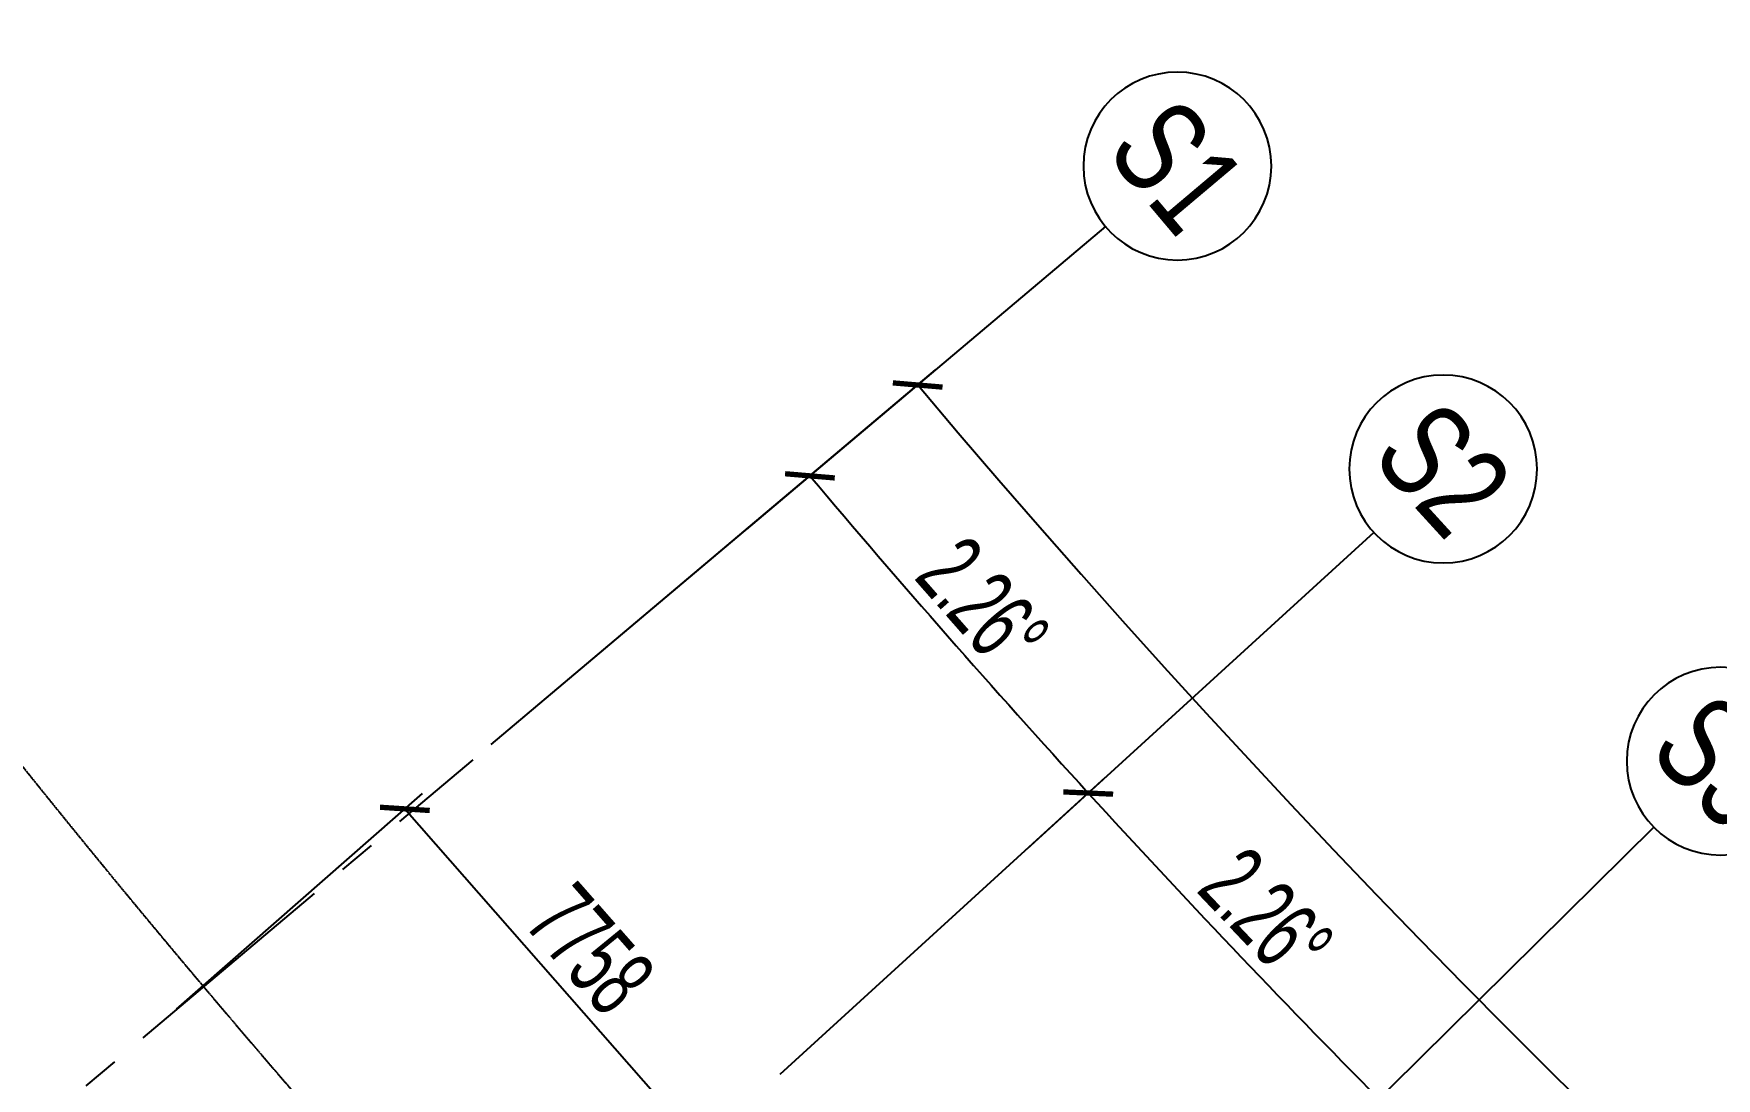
# Model space of a CAD drawing. Extents: x -668578 to 2331563, y -1202445 to 1620273.
# Drawn here: x 168678 to 197328, y 162518 to 180306 of the extents above; entities that cross this region are included whole.
import ezdxf
from ezdxf.enums import TextEntityAlignment as Align

# ---------------------------------------------------------------- set-up
doc = ezdxf.new("R2010")
doc.units = 0
doc.linetypes.add('CENTER2', pattern=[28.575000000000003, 19.05, -3.175, 3.175, -3.175])
doc.linetypes.add('DASH', pattern=[0.35, 0.25, -0.1])
doc.layers.get('0').update_dxf_attribs({"color": 8})
doc.layers.get('Defpoints').update_dxf_attribs({"color": 8})
for name, color, linetype in [('#标注', 8, 'Continuous'), ('#轴线', 8, 'CENTER2'), ('G-EVAC', 8, 'Continuous'), ('外轮廓', 8, 'Continuous')]:
    doc.layers.add(name, color=color, linetype=linetype)
doc.styles.add('JHZX', font='jrs.shx', dxfattribs={"width": 0.6, "bigfont": 'jhz.shx'})
doc.dimstyles.new('JZBZ-400', dxfattribs={"dimscale": 400, "dimtxt": 3, "dimasz": 1.5, "dimexe": 1, "dimexo": 1, "dimgap": 0.5, "dimtad": 1, "dimdec": 0, "dimdsep": 46, "dimtxsty": 'JHZX', "dimblk1": 'ARCHTICK', "dimblk2": 'ARCHTICK', "dimsah": 1, "dimcen": 0, "dimclrd": 1, "dimclre": 1, "dimclrt": 2, "dimazin": 2, "dimtfac": 1, "dimtdec": 0, "dimtix": 1, "dimtmove": 0, "dimatfit": 3, "dimfxl": 0, "dimtolj": 1, "dimlwd": -1, "dimlwe": -1, "dimarcsym": 0})

# ---------------------------------------------------------------- blocks, each defined once
blk = doc.blocks.new('_ARCHTICK')
at = {"color": 0, "linetype": 'ByBlock', "const_width": 0.15}
blk.add_lwpolyline([(-0.5, -0.5), (0.5, 0.5)], dxfattribs=at)
blk = doc.blocks.new('*D2918')
at = {"layer": '#标注', "ltscale": 300, "transparency": 16777216}
for p, q in [((52517.44000796566, 44290.05046599925), (60086.3965880055, 50671.34314769605)), ((174425.4857381964, -21557.413640005), (175612.1593012065, -11728.79187218522))]:
    blk.add_line(p, q, dxfattribs=at)
blk.add_arc((197092.148216231, 166179.179792065), 179599.9896916214, 220.1338192809486, 263.1156299250185, dxfattribs=at)
at = {"layer": 'Defpoints', "color": 0, "ltscale": 300, "transparency": 16777216}
for p in [(197092.148216231, 166179.179792065), (52211.62358048931, 44032.22045865798), (92698.63031371537, 20034.90273282577), (174377.5393316101, -21954.52967102801)]:
    blk.add_point(p, dxfattribs=at)
at = {"layer": '#标注', "ltscale": 300, "transparency": 16777216, "xscale": 600, "yscale": 600, "zscale": 600}
for p, rotation in [((59780.58016052921, 50413.51314035473), 130.1338192809486), ((175564.2128946202, -12125.90790320823), 353.1156299250185)]:
    blk.add_blockref('_ARCHTICK', p, dxfattribs=dict(at, rotation=rotation))
at = {"layer": '#标注', "ltscale": 300, "transparency": 16777216, "insert": (112118.423318551, 8861.341036451122), "char_height": 1200, "attachment_point": 5, "rotation": 331.6247246029836, "style": 'JHZX'}
blk.add_mtext('\\A1;42.98°', dxfattribs=at)
blk = doc.blocks.new('*D2919')
at = {"layer": '#标注', "ltscale": 300, "transparency": 16777216}
for p, q in [((52517.44000796427, 44290.05046599903), (58251.4980231458, 49124.36310364799)), ((57441.39389153626, 38678.30560715742), (62980.16022961606, 43735.18878280557))]:
    blk.add_line(p, q, dxfattribs=at)
blk.add_arc((197092.1482162301, 166179.1797920657), 181999.9896916228, 220.1338192809487, 222.396020020812, dxfattribs=at)
at = {"layer": 'Defpoints', "color": 0, "ltscale": 300, "transparency": 16777216}
for p in [(197092.1482162301, 166179.1797920657), (59501.63359987483, 47045.44596592678), (52211.62358048792, 44032.22045865775), (57145.993020172, 38408.60517112285)]:
    blk.add_point(p, dxfattribs=at)
at = {"layer": '#标注', "ltscale": 300, "transparency": 16777216, "xscale": 600, "yscale": 600, "zscale": 600}
for p, rotation in [((57945.6815956694, 48866.5330963067), 130.1338192809487), ((62684.75935825177, 43465.48834677102), 312.396020020812)]:
    blk.add_blockref('_ARCHTICK', p, dxfattribs=dict(at, rotation=rotation))
at = {"layer": '#标注', "ltscale": 300, "transparency": 16777216, "insert": (60889.89800265004, 46670.25417978552), "char_height": 1200, "attachment_point": 5, "rotation": 311.2649196508803, "style": 'JHZX'}
blk.add_mtext('\\A1;2.26°', dxfattribs=at)
blk = doc.blocks.new('*D2920')
at = {"layer": '#标注', "ltscale": 300, "transparency": 16777216}
for p, q in [((57441.39389153625, 38678.30560715742), (62980.16022961642, 43735.18878280595)), ((62583.02043397348, 33265.29547357821), (67917.86185840772, 38536.86705861283))]:
    blk.add_line(p, q, dxfattribs=at)
blk.add_arc((197092.1482162285, 166179.1797920652), 181999.9896916207, 222.3960200208122, 224.6582207606726, dxfattribs=at)
at = {"layer": 'Defpoints', "color": 0, "ltscale": 300, "transparency": 16777216}
for p in [(197092.1482162285, 166179.1797920652), (64311.38176920651, 41707.23793571173), (57145.993020172, 38408.60517112285), (62298.49555800366, 32984.14498904304)]:
    blk.add_point(p, dxfattribs=at)
at = {"layer": '#标注', "ltscale": 300, "transparency": 16777216, "xscale": 600, "yscale": 600, "zscale": 600}
for p, rotation in [((62684.75935825209, 43465.48834677141), 132.3960200208123), ((67633.33698243788, 38255.71657407764), 314.6582207606726)]:
    blk.add_blockref('_ARCHTICK', p, dxfattribs=dict(at, rotation=rotation))
at = {"layer": '#标注', "ltscale": 300, "transparency": 16777216, "insert": (65713.37402591217, 41387.13695081141), "char_height": 1200, "attachment_point": 5, "rotation": 313.5271203907424, "style": 'JHZX'}
blk.add_mtext('\\A1;2.26°', dxfattribs=at)
blk = doc.blocks.new('*D2921')
at = {"layer": '#标注', "ltscale": 300, "transparency": 16777216}
for p, q in [((62583.02043397349, 33265.2954735782), (67917.86185840762, 38536.8670586126)), ((67934.30206951512, 28059.46041748378), (73056.90333290005, 33537.50352578153))]:
    blk.add_line(p, q, dxfattribs=at)
blk.add_arc((197092.1482162303, 166179.1797920641), 181999.9896916214, 224.6582207606719, 226.9204201115845, dxfattribs=at)
at = {"layer": 'Defpoints', "color": 0, "ltscale": 300, "transparency": 16777216}
for p in [(197092.1482162303, 166179.1797920641), (69328.09334773931, 36563.04448742104), (62298.49555800367, 32984.14498904304), (67661.09666880127, 27767.29811837457)]:
    blk.add_point(p, dxfattribs=at)
at = {"layer": '#标注', "ltscale": 300, "transparency": 16777216, "xscale": 600, "yscale": 600, "zscale": 600}
for p, rotation in [((67633.33698243774, 38255.71657407746), 134.658220760672), ((72783.69793218611, 33245.34122667237), 316.9204201115846)]:
    blk.add_blockref('_ARCHTICK', p, dxfattribs=dict(at, rotation=rotation))
at = {"layer": '#标注', "ltscale": 300, "transparency": 16777216, "insert": (70741.6276559108, 36298.53374200782), "char_height": 1200, "attachment_point": 5, "rotation": 315.78932043612826, "style": 'JHZX'}
blk.add_mtext('\\A1;2.26°', dxfattribs=at)
blk = doc.blocks.new('*U2924')
at = {"linetype": 'ByBlock'}
blk.add_line((-8.960830237663566e-17, -20), (0, 0), dxfattribs=at)
blk.add_circle((0, -24), 4, dxfattribs=at)
at = {"color": 253, "linetype": 'ByBlock', "style": 'JHZX', "width": 0.75}
blk.add_attdef('AXES', text='', height=4, dxfattribs=at).set_placement((0, -24), align=Align.MIDDLE_CENTER)
blk = doc.blocks.new('*D2994')
at = {"layer": '#标注', "transparency": 16777216}
for p, q in [((-107342.1175919016, 48699.57091341261), (-103152.7785960097, 52375.45319759342)), ((-103453.4458226722, 52111.63655897661), (-98336.80408670868, 46280.28911764886)), ((-102225.475855938, 42868.22347208484), (-98036.13686004617, 46544.10575626566))]:
    blk.add_line(p, q, dxfattribs=at)
at = {"layer": 'Defpoints', "color": 0, "transparency": 16777216}
for p in [(-107642.7848185641, 48435.75427479579), (-98336.80408670868, 46280.28911764886), (-102526.1430826006, 42604.40683346803)]:
    blk.add_point(p, dxfattribs=at)
at = {"layer": '#标注', "transparency": 16777216, "xscale": 600, "yscale": 600, "zscale": 600}
for p, rotation in [((-103453.4458226722, 52111.63655897661), 131.2649217047156), ((-98336.80408670868, 46280.28911764886), 311.2649217047155)]:
    blk.add_blockref('_ARCHTICK', p, dxfattribs=dict(at, rotation=rotation))
at = {"layer": '#标注', "transparency": 16777216, "insert": (-100293.7905013654, 49723.59611554636), "char_height": 1200, "attachment_point": 5, "rotation": 311.26492170471556, "style": 'JHZX'}
blk.add_mtext('\\A1;7758', dxfattribs=at)
blk = doc.blocks.new('A$Caccc0cd0')
at = {"layer": '#标注'}
dim = blk.add_aligned_dim(p1=(-107642.7848185641, 48435.75427479579), p2=(-102526.1430826006, 42604.40683346803), distance=5573.38961401903, dimstyle='JZBZ-400', override={"dimclrd": 256, "dimclre": 256, "dimclrt": 256}, dxfattribs=at)
dim.commit()
dim.dimension.update_dxf_attribs({"geometry": '*D2994', "text_midpoint": (-100293.7905013654, 49723.59611554636)})
blk = doc.blocks.new('DSGDFG')
at = {"layer": '#轴线', "ltscale": 200}
blk.add_line((-1466.975190822734, -1223.535190204857), (52211.62358048721, 44032.22045865774), dxfattribs=at)
at = {"layer": '#标注', "linetype": 'ByBlock'}
ref = blk.add_blockref('*U2924', (56862.55515690893, 47953.36363804832), dxfattribs=dict(at, xscale=-400, yscale=400, rotation=130.1338096688258))
ref.add_attrib('AXES', 'S1', dxfattribs={"layer": '0', "color": 253, "linetype": 'ByBlock', "height": 1600, "rotation": 310.1338096688258, "style": 'JHZX', "width": 0.75}).set_placement((64202.15045444644, 54141.28258292515), align=Align.MIDDLE_CENTER)
ref = blk.add_blockref('*U2924', (61638.26626173453, 42510.55751969063), dxfattribs=dict(at, xscale=-400, yscale=400, rotation=132.39589159885))
ref.add_attrib('AXES', 'S2', dxfattribs={"layer": '0', "color": 253, "linetype": 'ByBlock', "height": 1600, "rotation": 312.39589159885, "style": 'JHZX', "width": 0.75}).set_placement((68727.9016825261, 48983.35209392649), align=Align.MIDDLE_CENTER)
ref = blk.add_blockref('*U2924', (66625.08622100577, 37260.49259698697), dxfattribs=dict(at, xscale=-399.9999999999999, yscale=399.9999999999999, rotation=134.6579735288742))
ref.add_attrib('AXES', 'S3', dxfattribs={"layer": '0', "color": 253, "linetype": 'ByBlock', "height": 1600, "rotation": 314.6579735288742, "style": 'JHZX', "width": 0.7500000000000001}).set_placement((73453.71236022189, 44008.0747603113), align=Align.MIDDLE_CENTER)
at = {"layer": '#标注', "ltscale": 300}
blk.add_blockref('A$Caccc0cd0', (154502.6209182295, -8915.558944611956), dxfattribs=at)
at = {"layer": '#标注', "linetype": 'ByBlock'}
ref = blk.add_blockref('*U2924', (71815.24292949121, 32211.35125016913), dxfattribs=dict(at, xscale=-400, yscale=400, rotation=136.9200554588989))
ref.add_attrib('AXES', 'S4', dxfattribs={"layer": '0', "color": 253, "linetype": 'ByBlock', "height": 1600, "rotation": 316.9200554588988, "style": 'JHZX', "width": 0.75}).set_placement((78372.21717292652, 39223.20469779093), align=Align.MIDDLE_CENTER)
at = {"layer": '#标注', "ltscale": 300}
for base, center, p1, p2, picture, middle in [((92698.63031371537, 20034.90273282577), (197092.148216231, 166179.179792065), (52211.62358048931, 44032.22045865798), (174377.5393316101, -21954.52967102802), '*D2918', (112118.423318551, 8861.341036451122)), ((59501.63359987483, 47045.44596592678), (197092.1482162301, 166179.1797920657), (52211.62358048791, 44032.22045865774), (57145.993020172, 38408.60517112285), '*D2919', (60889.89800265004, 46670.25417978551)), ((64311.38176920651, 41707.23793571173), (197092.1482162285, 166179.1797920652), (57145.993020172, 38408.60517112285), (62298.49555800366, 32984.14498904304), '*D2920', (65713.37402591217, 41387.13695081141)), ((69328.09334773931, 36563.04448742104), (197092.1482162303, 166179.1797920641), (62298.49555800366, 32984.14498904304), (67661.09666880127, 27767.29811837457), '*D2921', (70741.6276559108, 36298.53374200783))]:
    dim = blk.add_angular_dim_3p(base=base, center=center, p1=p1, p2=p2, dimstyle='JZBZ-400', override={"dimclrd": 256, "dimclre": 256, "dimclrt": 256}, dxfattribs=at)
    dim.commit()
    dim.dimension.update_dxf_attribs({"geometry": picture, "text_midpoint": middle})

msp = doc.modelspace()

# ---------------------------------------------------------------- linework, layer by layer
at = {"layer": 'G-EVAC'}
msp.add_arc((321041.0667837105, 290089.169009486), 200500.0000000004, 218.4388923754382, 247.5786609826224, dxfattribs=at)
at = {"layer": '外轮廓', "color": 3, "linetype": 'DASH', "ltscale": 5}
msp.add_arc((321041.06678369, 290089.16900946), 195499.9999999679, 216.2046299930994, 249.439850465136, dxfattribs=at)

# ---------------------------------------------------------------- block references
at = {"layer": '#标注'}
msp.add_blockref('DSGDFG', (123948.8888467231, 123909.9834137514), dxfattribs=at)

doc.saveas('drawing.dxf')
